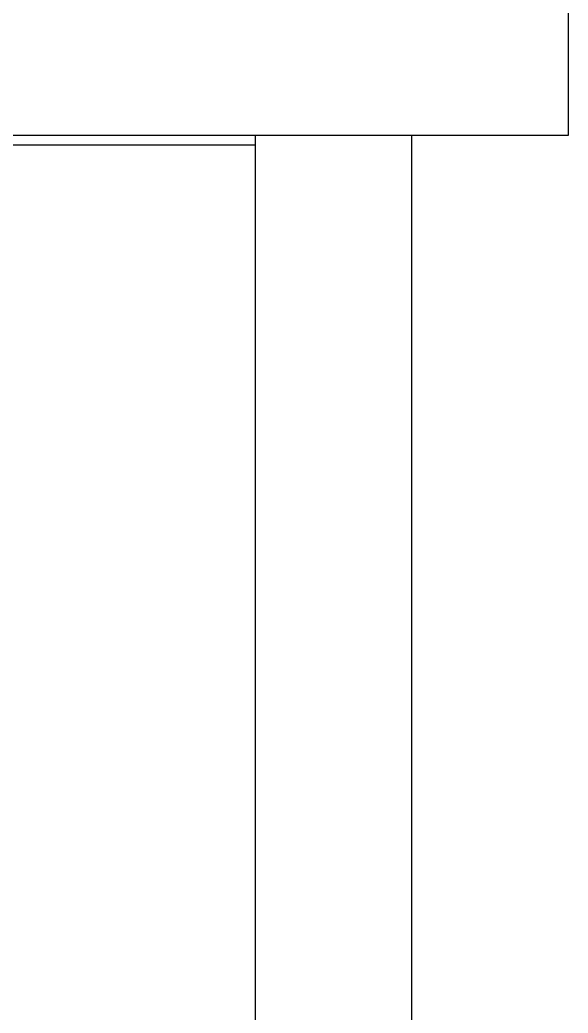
# Model space of a CAD drawing. Header units: millimetres. Extents: x -356 to 237, y 0 to 365.
# Drawn here: x 160.59 to 171.11, y 18.34 to 37.41 of the extents above; entities that cross this region are included whole.
import ezdxf

# ---------------------------------------------------------------- set-up
doc = ezdxf.new("R2010")
doc.units = ezdxf.units.MM

msp = doc.modelspace()

# ---------------------------------------------------------------- linework, layer by layer
at = {"color": 7, "linetype": 'Continuous', "lineweight": 25}
for p, q in [((171.111, 38.187), (171.111, 35.187)), ((171.111, 35.187), (99.111, 35.187)), ((165.111, 10.042), (165.111, 35.187)), ((168.111, 3.937), (168.111, 35.187)), ((165.111, 35), (151.355, 35))]:
    msp.add_line(p, q, dxfattribs=at)

doc.saveas('drawing.dxf')
